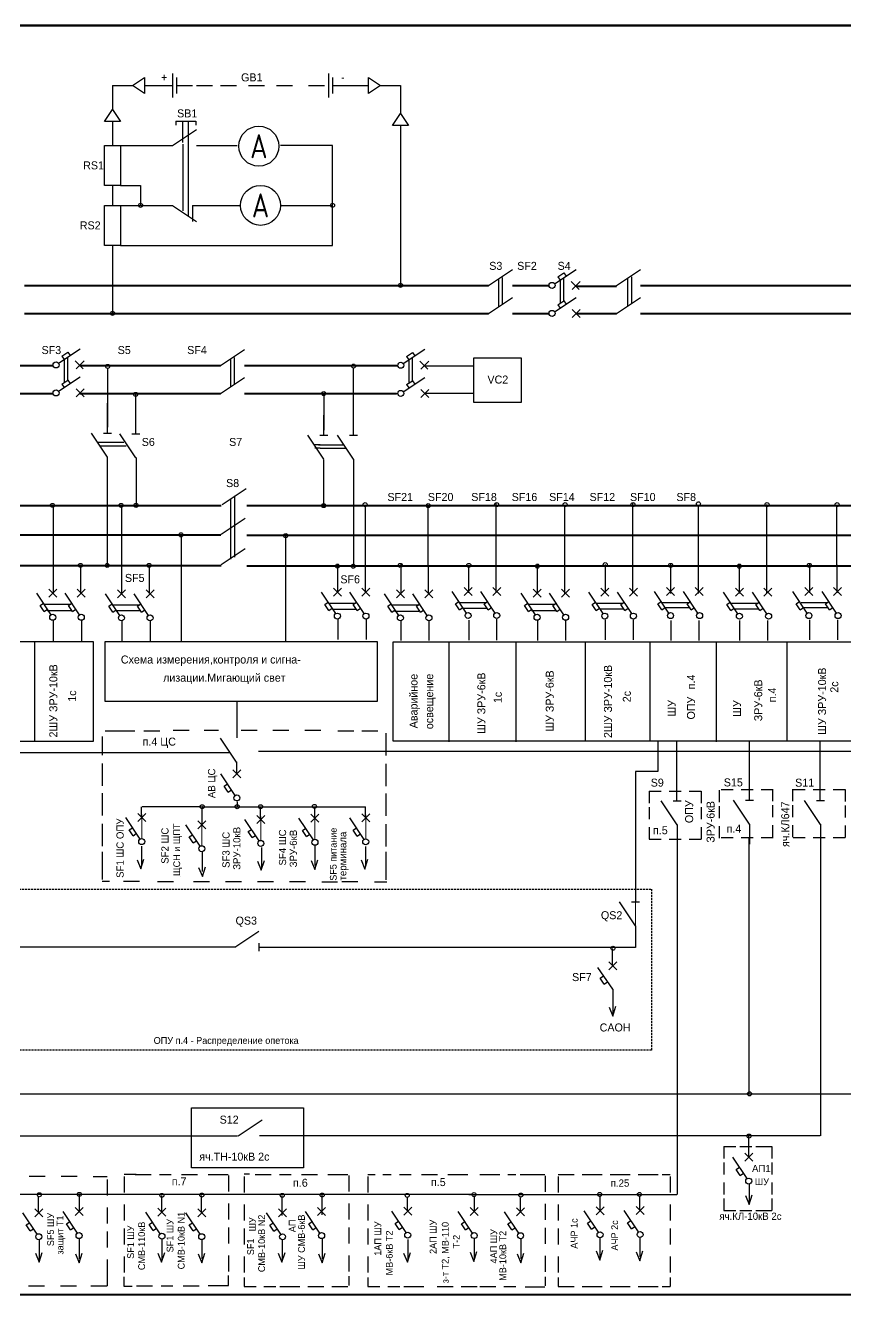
# Model space of a CAD drawing. Header units: millimetres. Extents: x 5 to 519, y 4 to 322.
# Drawn here: x 137.3 to 342.4, y 4.3 to 321.6 of the extents above; entities that cross this region are included whole.
import ezdxf
from ezdxf.enums import TextEntityAlignment as Align

# ---------------------------------------------------------------- set-up
doc = ezdxf.new("R2010")
doc.units = ezdxf.units.MM
doc.linetypes.add('DASHED', pattern=[0.75, 0.5, -0.25])
doc.layers.add('1', color=7, linetype='Continuous')
doc.layers.add('Разрывы', color=12, linetype='Continuous', lineweight=13)
doc.styles.add('НАДПИСИ', font='gostw.shx')

msp = doc.modelspace()

# ---------------------------------------------------------------- linework, layer by layer
at = {"lineweight": 50}
for p, q in [((9.95, 321.56), (399, 321.56)), ((518.3, 321.56), (271, 321.56))]:
    msp.add_line(p, q, dxfattribs=at)
at = {"lineweight": 30}
for p, q in [((174.13, 309.56), (174.13, 303.56)), ((175.13, 308.56), (175.13, 304.56)), ((213.13, 309.56), (213.13, 303.56)), ((214.13, 308.56), (214.13, 304.56)), ((159.13, 306.56), (164.13, 306.56)), ((159.13, 306.56), (159.13, 300.56)), ((167.13, 306.56), (174.13, 306.56)), ((175.13, 306.56), (179.13, 306.56)), ((180.13, 306.56), (184.13, 306.56)), ((186.13, 306.56), (190.13, 306.56)), ((193.13, 306.56), (197.13, 306.56)), ((200.13, 306.56), (204.13, 306.56)), ((208.13, 306.56), (212.13, 306.56)), ((214.13, 306.56), (222.13, 306.56)), ((222.13, 306.56), (223.13, 306.56)), ((226.13, 306.56), (231.13, 306.56)), ((231.13, 306.56), (231.13, 299.56)), ((159.13, 297.56), (159.13, 291.56)), ((174.13, 291.56), (180.13, 295.56)), ((174.95, 297.57), (179.95, 297.57)), ((174.95, 297.57), (174.95, 296.61)), ((176.7, 292.24), (176.7, 297.57)), ((178.05, 297.43), (178.05, 273.82)), ((179.95, 297.57), (179.95, 296.61)), ((231.13, 296.56), (231.13, 256.56)), ((157.13, 281.56), (157.13, 291.56)), ((157.13, 291.56), (161.13, 291.56)), ((161.13, 291.56), (161.13, 281.56)), ((161.13, 291.56), (174.13, 291.56)), ((176.69, 291.82), (176.69, 275.18)), ((180.13, 291.56), (190.27, 291.56)), ((214.13, 291.56), (201.13, 291.56)), ((214.13, 277.56), (214.13, 291.56)), ((214.13, 291.56), (214.13, 291.56)), ((161.13, 281.56), (157.13, 281.56)), ((159.13, 281.56), (159.13, 276.56)), ((161.13, 281.56), (166.13, 281.56)), ((166.13, 281.56), (166.13, 281.56)), ((166.13, 281.56), (166.13, 276.56)), ((157.13, 266.56), (157.13, 276.56)), ((157.13, 276.56), (161.13, 276.56)), ((161.13, 276.56), (161.13, 266.56)), ((161.13, 276.56), (174.13, 276.56)), ((174.13, 276.56), (180.13, 272.56)), ((179.13, 276.56), (179.13, 272.56)), ((179.13, 276.56), (185.13, 276.56)), ((185.13, 276.56), (191.13, 276.56)), ((201.13, 276.56), (214.13, 276.56)), ((214.13, 276.56), (214.13, 277.56)), ((214.13, 266.56), (214.13, 276.56)), ((161.13, 266.56), (157.13, 266.56)), ((159.13, 266.56), (159.13, 256.56)), ((161.13, 266.56), (214.13, 266.56)), ((214.13, 266.56), (214.13, 266.56)), ((253.13, 256.56), (259.13, 260.56)), ((285.13, 256.56), (291.13, 260.56)), ((255.59, 258.12), (255.59, 251.16)), ((256.56, 258.51), (256.56, 251.93)), ((271.02, 257.74), (271.02, 252.19)), ((271.9, 258.32), (271.9, 252.63)), ((287.91, 258.32), (287.91, 251.35)), ((288.88, 258.7), (288.88, 252.13)), ((159.13, 256.56), (159.13, 249.56)), ((264.13, 256.56), (268.13, 256.56)), ((253.13, 249.56), (259.13, 253.56)), ((285.13, 249.56), (291.13, 253.56)), ((264.13, 249.56), (268.13, 249.56)), ((147.89, 238.45), (147.89, 232.76)), ((186.13, 236.56), (192.13, 240.56)), ((188.59, 238.12), (188.59, 231.16)), ((189.56, 238.51), (189.56, 231.93)), ((234.08, 238.35), (234.08, 232.66)), ((147.01, 237.86), (147.01, 232.32)), ((157.89, 235.97), (157.89, 221.15)), ((176.13, 236.56), (186.13, 236.56)), ((219.37, 219.08), (219.37, 235.83)), ((233.2, 237.77), (233.2, 232.22)), ((237.08, 236.47), (249.41, 236.47)), ((186.13, 229.56), (192.13, 233.56)), ((164.99, 220.32), (164.99, 229.32)), ((176.13, 229.56), (186.13, 229.56)), ((211.94, 229.09), (211.94, 220.4)), ((237.16, 229.6), (249.41, 229.6)), ((157.89, 219.64), (157.89, 224.64)), ((164.99, 219.41), (164.99, 224.41)), ((211.94, 219.08), (211.94, 224.08)), ((155.57, 217.34), (161.94, 217.34)), ((155.99, 216.49), (162.58, 216.49)), ((211.02, 216.7), (209.75, 216.7)), ((211.02, 215.85), (209.75, 215.85)), ((210.6, 216.7), (216.97, 216.7)), ((211.02, 215.85), (217.61, 215.85)), ((157.79, 213.71), (157.79, 186.32)), ((165, 213.56), (165, 201.56)), ((211.88, 213.03), (211.88, 201.77)), ((219.37, 213.08), (219.37, 186.8)), ((186.51, 201.78), (192.51, 205.78)), ((188.66, 203.21), (188.66, 188.15)), ((189.62, 203.93), (189.62, 188.63)), ((144.26, 201.56), (144.26, 179.56)), ((161.41, 201.56), (161.41, 179.56)), ((222.36, 179.9), (222.36, 201.56)), ((238.06, 186.7), (238.06, 201.51)), ((255.05, 179.72), (255.05, 202.14)), ((272.24, 179.53), (272.24, 201.57)), ((289.21, 179.72), (289.21, 202.15)), ((305.59, 179.53), (305.59, 201.57)), ((322.75, 179.53), (322.75, 201.76)), ((340.23, 186.57), (340.23, 201.53)), ((186.27, 194.37), (192.27, 198.37)), ((176.27, 193.56), (176.27, 167.56)), ((202.38, 194.03), (202.38, 167.56)), ((186.27, 186.75), (192.27, 190.75)), ((151.21, 179.56), (151.21, 186.56)), ((168.36, 179.56), (168.36, 186.56)), ((215.41, 186.56), (215.41, 179.9)), ((231.18, 186.75), (231.18, 179.53)), ((238.13, 179.53), (238.13, 186.53)), ((248.1, 186.55), (248.1, 179.72)), ((265.3, 186.75), (265.3, 179.53)), ((282.26, 186.75), (282.26, 179.72)), ((298.65, 186.75), (298.65, 179.53)), ((315.8, 186.75), (315.8, 179.53)), ((333.38, 186.94), (333.38, 179.72)), ((340.33, 179.72), (340.33, 186.72)), ((142.21, 176.85), (148.67, 176.85)), ((142.78, 175.29), (148.77, 175.29)), ((159.4, 176.69), (165.85, 176.69)), ((160.01, 175.29), (165.99, 175.29)), ((213.37, 177.13), (219.83, 177.13)), ((214.13, 175.59), (220.12, 175.59)), ((229.14, 176.69), (235.6, 176.69)), ((229.75, 175.15), (235.74, 175.15)), ((246.07, 177.27), (252.53, 177.27)), ((246.68, 175.88), (252.81, 175.88)), ((263.3, 176.84), (269.76, 176.84)), ((263.91, 175.29), (269.89, 175.29)), ((280.23, 177.13), (286.69, 177.13)), ((281.03, 175.73), (286.73, 175.73)), ((296.66, 177.26), (303.12, 177.26)), ((297.38, 176.02), (303.51, 176.02)), ((313.89, 177.11), (320.35, 177.11)), ((314.61, 175.73), (320.74, 175.73)), ((331.26, 177.26), (337.72, 177.26)), ((331.85, 176.03), (337.84, 176.03)), ((144.28, 172.71), (144.28, 167.71)), ((151.37, 172.71), (151.37, 167.71)), ((161.43, 172.71), (161.43, 167.71)), ((168.52, 172.71), (168.52, 167.71)), ((215.43, 173.06), (215.43, 168.06)), ((222.52, 173.06), (222.52, 168.06)), ((231.22, 172.75), (231.22, 167.75)), ((238.22, 172.75), (238.22, 167.75)), ((248.2, 172.87), (248.2, 167.87)), ((255.15, 173.08), (255.15, 167.88)), ((265.34, 172.75), (265.34, 167.75)), ((272.34, 172.75), (272.34, 167.75)), ((282.3, 172.94), (282.3, 167.94)), ((289.3, 172.94), (289.3, 167.94)), ((298.69, 172.75), (298.69, 167.75)), ((305.69, 172.75), (305.69, 167.75)), ((315.84, 172.75), (315.84, 167.75)), ((322.84, 172.75), (322.84, 167.75)), ((333.42, 172.94), (333.42, 167.94)), ((340.42, 172.94), (340.42, 167.94)), ((139.62, 167.48), (139.62, 142.64)), ((151.37, 167.71), (151.37, 167.56)), ((168.52, 167.71), (168.52, 167.56)), ((222.52, 168.06), (222.52, 168.06)), ((243.17, 167.45), (243.17, 142.42)), ((259.93, 167.26), (259.93, 142.42)), ((277.26, 167.45), (277.26, 142.61)), ((293.44, 167.45), (293.44, 142.61)), ((310.01, 167.26), (310.01, 142.42)), ((327.73, 167.45), (327.73, 142.61)), ((190.24, 152.37), (190.24, 143.42)), ((156.53, 143.77), (156.53, 139.09)), ((157.27, 145.21), (164.71, 145.21)), ((166.97, 145.21), (170.97, 145.21)), ((174.25, 145.38), (178.25, 145.38)), ((191.25, 145.38), (195.25, 145.38)), ((199.25, 145.38), (203.25, 145.38)), ((207.25, 145.38), (211.25, 145.38)), ((215.43, 145.21), (219.43, 145.21)), ((221.5, 145.22), (225.5, 145.22)), ((227.45, 144.6), (227.45, 139.03)), ((195.63, 140.16), (358.4, 140.16)), ((295.46, 142.59), (295.46, 135.02)), ((300.25, 127.6), (300.25, 142.58)), ((318.34, 127.9), (318.34, 142.56)), ((336.06, 127.79), (336.06, 142.57)), ((156.53, 137), (156.53, 131.44)), ((190.15, 137.47), (190.15, 134.55)), ((227.45, 136.95), (227.45, 131.39)), ((295.46, 135.02), (289.85, 135.02)), ((289.85, 135.02), (289.85, 102.42)), ((293.26, 130.11), (293.26, 127.11)), ((293.26, 130.11), (296.26, 130.11)), ((298.26, 130.11), (301.26, 130.11)), ((303.26, 130.11), (306.26, 130.11)), ((306.26, 130.11), (306.26, 127.11)), ((310.82, 130.41), (310.82, 127.41)), ((311.27, 130.56), (314.27, 130.56)), ((316.27, 130.56), (319.27, 130.56)), ((321.27, 130.56), (324.27, 130.56)), ((324.1, 130.65), (324.1, 127.65)), ((329.17, 130.65), (329.17, 127.65)), ((329.27, 130.56), (332.27, 130.56)), ((334.27, 130.56), (337.27, 130.56)), ((339.27, 130.56), (342.27, 130.56)), ((342.27, 130.56), (342.27, 127.56)), ((156.53, 129.58), (156.53, 124.02)), ((190.29, 127.54), (190.29, 126.23)), ((227.45, 129.53), (227.45, 123.97)), ((166.36, 123.75), (166.36, 126.23)), ((181.17, 126.17), (166.5, 126.17)), ((181.38, 126.22), (222.38, 126.22)), ((181.54, 122), (181.54, 126.38)), ((196.14, 123.46), (196.14, 126.23)), ((209.7, 123.31), (209.7, 126.23)), ((222.37, 123.71), (222.37, 126.19)), ((293.26, 126.11), (293.26, 123.11)), ((306.26, 126.11), (306.26, 123.11)), ((310.82, 126.41), (310.82, 123.41)), ((324.1, 126.65), (324.1, 123.65)), ((329.17, 126.65), (329.17, 123.65)), ((342.27, 126.56), (342.27, 123.56)), ((156.53, 121.94), (156.53, 116.37)), ((227.45, 121.88), (227.45, 116.32)), ((293.26, 121.11), (293.26, 118.11)), ((300.27, 121.75), (300.27, 58.78)), ((306.26, 121.11), (306.26, 118.11)), ((310.82, 121.41), (310.82, 118.41)), ((324.1, 121.65), (324.1, 118.65)), ((329.17, 121.65), (329.17, 118.65)), ((336.13, 121.85), (336.13, 118.15)), ((342.27, 121.56), (342.27, 118.56)), ((293.26, 118.11), (296.26, 118.11)), ((298.26, 118.11), (301.26, 118.11)), ((303.26, 118.11), (306.26, 118.11)), ((311.27, 118.56), (314.27, 118.56)), ((316.27, 118.56), (319.27, 118.56)), ((318.29, 58.78), (318.29, 118.56)), ((321.27, 118.56), (324.27, 118.56)), ((329.27, 118.56), (332.27, 118.56)), ((334.27, 118.56), (337.27, 118.56)), ((336.13, 118.56), (336.13, 58.78)), ((339.27, 118.56), (342.27, 118.56)), ((156.53, 114.98), (156.53, 108.03)), ((166.36, 116.37), (166.36, 111.37)), ((181.51, 115.07), (181.51, 110.07)), ((196.37, 116.04), (196.37, 111.04)), ((209.74, 116.5), (209.74, 111.5)), ((222.37, 116.33), (222.37, 111.33)), ((227.45, 114.93), (227.45, 107.98)), ((165.29, 112.96), (166.24, 110.69)), ((166.24, 110.69), (166.99, 113.15)), ((181.61, 108.78), (182.36, 111.24)), ((195.38, 112.64), (196.33, 110.36)), ((196.33, 110.36), (197.09, 112.83)), ((208.79, 112.77), (209.74, 110.5)), ((209.74, 110.5), (210.5, 112.96)), ((221.3, 112.92), (222.25, 110.65)), ((222.25, 110.65), (223, 113.11)), ((166.24, 110.69), (166.24, 110.69)), ((176.15, 108.78), (176.15, 108.78)), ((180.66, 111.05), (181.61, 108.78)), ((196.33, 110.36), (196.33, 110.36)), ((209.74, 110.5), (209.74, 110.5)), ((222.25, 110.65), (222.25, 110.65)), ((158.41, 107.53), (156.53, 107.53)), ((161.91, 107.59), (165.91, 107.59)), ((170.34, 107.53), (174.34, 107.53)), ((179.34, 107.53), (183.34, 107.53)), ((187.34, 107.53), (191.34, 107.53)), ((195.34, 107.53), (199.34, 107.53)), ((203.34, 107.53), (207.34, 107.53)), ((211.44, 107.45), (215.38, 107.45)), ((216.5, 107.51), (220.5, 107.51)), ((224.6, 107.44), (227.67, 107.44)), ((289.89, 96.42), (289.89, 92.78)), ((289.89, 91.08), (195.74, 91.08)), ((284.15, 86.54), (284.15, 90.77)), ((284.25, 80.61), (284.25, 73.88)), ((283.3, 76.15), (284.25, 73.88)), ((284.25, 73.88), (285, 76.34)), ((284.25, 73.88), (284.25, 73.88)), ((300.27, 65.76), (300.27, 29.26)), ((318.29, 54.46), (318.29, 65.76)), ((336.13, 65.76), (336.13, 43.92)), ((40, 54.48), (349, 54.48)), ((190.58, 43.97), (196.58, 47.97)), ((63.42, 43.92), (179.08, 43.92)), ((178.8, 43.92), (190.37, 43.92)), ((336.07, 43.95), (195.85, 43.95)), ((312, 41.27), (315, 41.27)), ((312, 41.27), (312, 38.27)), ((316, 41.27), (319, 41.27)), ((318.21, 38.76), (318.21, 43.76)), ((320, 41.27), (324, 41.27)), ((324, 41.27), (324, 38.27)), ((312, 37.27), (312, 34.27)), ((324, 37.27), (324, 34.27)), ((138.32, 33.9), (142.32, 33.9)), ((146.32, 33.9), (150.32, 33.9)), ((154.3, 33.83), (157.78, 33.83)), ((157.82, 33.05), (157.82, 29.05)), ((165, 34.27), (162, 34.27)), ((162, 33.76), (162, 29.76)), ((164.76, 34.27), (168.76, 34.27)), ((170.89, 34.27), (173.81, 34.27)), ((176.39, 34.27), (180.39, 34.27)), ((183, 34.27), (188, 34.27)), ((188.09, 34.08), (188.09, 30.08)), ((192, 33.76), (192, 29.76)), ((193.34, 34.37), (192.04, 34.37)), ((194.76, 34.32), (198.76, 34.32)), ((200.89, 34.32), (203.81, 34.32)), ((206.39, 34.32), (210.39, 34.32)), ((213, 34.32), (218, 34.32)), ((218.17, 34.08), (218.17, 30.08)), ((224.78, 34.24), (222.96, 34.24)), ((223, 33.76), (223, 29.76)), ((228.8, 34.24), (226.72, 34.24)), ((230.89, 34.32), (233.81, 34.32)), ((236.39, 34.32), (240.39, 34.32)), ((243, 34.32), (248, 34.32)), ((251, 34.27), (256, 34.27)), ((258, 34.27), (260, 34.27)), ((261.02, 34.29), (267.18, 34.29)), ((267.27, 33.96), (267.27, 29.96)), ((270.52, 34.27), (274.52, 34.27)), ((270.52, 33.76), (270.52, 29.76)), ((276.52, 34.27), (281.52, 34.27)), ((283.52, 34.27), (288.52, 34.27)), ((290.52, 34.27), (295.52, 34.27)), ((296.52, 34.27), (298.52, 34.27)), ((298.52, 33.76), (298.52, 29.76)), ((312, 32.27), (312, 29.27)), ((318.28, 31.76), (318.28, 26.76)), ((324, 32.27), (324, 29.27)), ((248.79, 29.33), (120.83, 29.33)), ((140.63, 24.84), (140.63, 28.78)), ((150.85, 24.98), (150.85, 29.21)), ((171.43, 24.98), (171.43, 29.07)), ((181.36, 24.84), (181.36, 29.07)), ((201.54, 24.05), (201.54, 29.05)), ((211.54, 24.18), (211.54, 29.18)), ((232.89, 25.25), (232.89, 28.57)), ((248.22, 29.33), (300.22, 29.33)), ((249.59, 25.15), (249.59, 28.7)), ((261.16, 24.94), (261.16, 28.57)), ((281.04, 25.34), (281.04, 28.81)), ((290.99, 25.41), (290.99, 28.97)), ((317.36, 29.06), (318.31, 26.79)), ((318.31, 26.79), (319.07, 29.25)), ((157.82, 26.05), (157.82, 22.05)), ((162, 26.76), (162, 22.76)), ((188.09, 27.08), (188.09, 23.08)), ((192, 26.76), (192, 22.76)), ((218.17, 27.08), (218.17, 23.08)), ((223, 26.76), (223, 22.76)), ((267.27, 26.96), (267.27, 22.96)), ((270.52, 26.76), (270.52, 22.76)), ((298.52, 26.76), (298.52, 22.76)), ((312, 28.27), (312, 25.27)), ((318.31, 26.79), (318.31, 26.79)), ((324, 28.27), (324, 25.27)), ((312, 25.27), (312, 25.27)), ((312, 25.27), (315, 25.27)), ((316, 25.27), (319, 25.27)), ((320, 25.27), (324, 25.27)), ((324, 25.27), (324, 25.27)), ((157.82, 20.05), (157.82, 16.05)), ((162, 20.76), (162, 16.76)), ((188.09, 21.08), (188.09, 17.08)), ((192, 20.76), (192, 16.76)), ((218.17, 21.08), (218.17, 17.08)), ((223, 20.76), (223, 16.76)), ((267.27, 20.96), (267.27, 16.96)), ((270.52, 20.76), (270.52, 16.76)), ((298.52, 20.76), (298.52, 16.76)), ((140.82, 18.05), (140.82, 13.05)), ((150.82, 18.18), (150.82, 13.18)), ((171.45, 18.05), (171.45, 13.05)), ((181.45, 18.18), (181.45, 13.18)), ((201.54, 18.05), (201.54, 13.05)), ((211.54, 18.18), (211.54, 13.18)), ((232.92, 18.05), (232.92, 13.05)), ((249.51, 18.26), (249.51, 13.26)), ((261.21, 18.18), (261.21, 13.18)), ((281, 18.59), (281, 13.59)), ((291, 18.73), (291, 13.73)), ((139.84, 14.64), (140.78, 12.37)), ((140.78, 12.37), (141.54, 14.83)), ((149.88, 14.45), (150.82, 12.18)), ((150.82, 12.18), (151.58, 14.64)), ((157.82, 13.05), (157.82, 9.05)), ((162, 13.76), (162, 9.76)), ((170.46, 14.64), (171.41, 12.37)), ((171.41, 12.37), (172.17, 14.83)), ((180.51, 14.45), (181.45, 12.18)), ((181.45, 12.18), (182.21, 14.64)), ((188.09, 14.08), (188.09, 10.08)), ((192, 13.76), (192, 9.76)), ((200.55, 14.64), (201.5, 12.37)), ((201.5, 12.37), (202.26, 14.83)), ((210.59, 14.45), (211.54, 12.18)), ((211.54, 12.18), (212.3, 14.64)), ((218.17, 14.08), (218.17, 10.08)), ((223, 13.76), (223, 9.76)), ((231.89, 14.64), (232.84, 12.37)), ((232.84, 12.37), (233.59, 14.83)), ((248.52, 14.85), (249.47, 12.58)), ((249.47, 12.58), (250.22, 15.04)), ((260.26, 14.45), (261.21, 12.18)), ((261.21, 12.18), (261.97, 14.64)), ((267.27, 13.96), (267.27, 9.96)), ((270.52, 13.76), (270.52, 9.76)), ((280.01, 15.18), (280.95, 12.91)), ((280.95, 12.91), (281.71, 15.37)), ((280.95, 12.91), (280.95, 12.91)), ((290.05, 14.99), (291, 12.72)), ((291, 12.72), (291.75, 15.18)), ((291, 12.72), (291, 12.72)), ((298.52, 13.76), (298.52, 9.76)), ((140.78, 12.37), (140.78, 12.37)), ((150.82, 12.18), (150.82, 12.18)), ((171.41, 12.37), (171.41, 12.37)), ((181.45, 12.18), (181.45, 12.18)), ((201.5, 12.37), (201.5, 12.37)), ((211.54, 12.18), (211.54, 12.18)), ((232.84, 12.37), (232.84, 12.37)), ((249.47, 12.58), (249.47, 12.58)), ((261.21, 12.18), (261.21, 12.18)), ((138.13, 6.47), (142.13, 6.47)), ((146.13, 6.47), (150.13, 6.47)), ((153.74, 6.45), (157.79, 6.45)), ((157.79, 9.01), (157.79, 6.45)), ((162, 6.27), (162, 8.71)), ((165.13, 6.47), (169.13, 6.47)), ((171.27, 6.47), (174.19, 6.47)), ((176.76, 6.47), (180.76, 6.47)), ((183.01, 6.58), (188.09, 6.58)), ((188.09, 6.58), (188.09, 9.03)), ((192, 8.54), (192, 6.27)), ((218.17, 8.86), (218.17, 6.58)), ((223, 8.54), (223, 6.27)), ((267.27, 8.74), (267.27, 6.46)), ((270.52, 8.54), (270.52, 6.27)), ((298.52, 8.54), (298.52, 6.27)), ((164, 6.27), (162, 6.27)), ((192, 6.27), (195, 6.27)), ((197, 6.27), (200, 6.27)), ((201, 6.27), (206, 6.27)), ((208, 6.27), (212, 6.27)), ((214, 6.27), (218, 6.27)), ((223, 6.27), (226, 6.27)), ((228, 6.27), (231, 6.27)), ((232, 6.27), (237, 6.27)), ((240.27, 6.27), (244.27, 6.27)), ((246.27, 6.27), (250.27, 6.27)), ((251, 6.27), (255, 6.27)), ((257, 6.27), (260, 6.27)), ((262.3, 6.25), (267.18, 6.25)), ((270.52, 6.27), (274.52, 6.27)), ((276.52, 6.27), (281.52, 6.27)), ((283.52, 6.27), (288.52, 6.27)), ((290.52, 6.27), (295.52, 6.27)), ((296.52, 6.27), (298.52, 6.27))]:
    msp.add_line(p, q, dxfattribs=at)
at = {"lineweight": 30, "ltscale": 5}
for p, q in [((169.13, 291.56), (174.13, 291.56)), ((169.13, 276.56), (174.13, 276.56)), ((269.64, 256.97), (275.02, 260.55)), ((270.46, 258.71), (271.96, 259.71)), ((270.46, 258.71), (271.02, 257.88)), ((271.96, 259.71), (272.51, 258.88)), ((273.8, 257.55), (275.8, 255.55)), ((276.02, 257.55), (274.02, 255.55)), ((269.64, 249.96), (275.02, 253.55)), ((270.46, 251.71), (271.96, 252.71)), ((270.46, 251.71), (271.02, 250.88)), ((271.96, 252.71), (272.51, 251.88)), ((276.02, 250.55), (274.02, 248.55)), ((274.02, 250.55), (276.02, 248.55)), ((145.63, 237.09), (151, 240.67)), ((146.45, 238.84), (147.94, 239.84)), ((146.45, 238.84), (147, 238.01)), ((147.94, 239.84), (148.5, 239.01)), ((231.82, 236.99), (237.2, 240.58)), ((232.64, 238.74), (234.14, 239.74)), ((232.64, 238.74), (233.2, 237.91)), ((234.14, 239.74), (234.69, 238.91)), ((149.78, 237.67), (151.78, 235.67)), ((152, 237.67), (150, 235.67)), ((235.98, 237.58), (237.98, 235.58)), ((238.2, 237.58), (236.2, 235.58)), ((145.63, 230.09), (151, 233.67)), ((146.45, 231.83), (147.94, 232.83)), ((146.45, 231.83), (147, 231)), ((147.94, 232.83), (148.5, 232)), ((231.82, 229.99), (237.2, 233.57)), ((232.64, 231.74), (234.14, 232.73)), ((232.64, 231.74), (233.2, 230.91)), ((234.14, 232.73), (234.69, 231.9)), ((139.13, 229.56), (144.13, 229.56)), ((152, 230.67), (150, 228.67)), ((150, 230.67), (152, 228.67)), ((225.39, 229.56), (230.39, 229.56)), ((238.2, 230.57), (236.2, 228.57)), ((236.2, 230.57), (238.2, 228.57)), ((157.89, 213.64), (153.89, 219.64)), ((164.99, 213.41), (160.99, 219.41)), ((211.94, 213.08), (207.94, 219.08)), ((219.37, 213.08), (215.37, 219.08)), ((214.34, 180.88), (216.34, 178.88)), ((214.34, 178.88), (216.34, 180.88)), ((221.48, 180.88), (223.48, 178.88)), ((221.48, 178.88), (223.48, 180.88)), ((247.04, 181.03), (249.04, 179.03)), ((247.04, 179.03), (249.04, 181.03)), ((254.18, 181.03), (256.18, 179.03)), ((254.18, 179.03), (256.18, 181.03)), ((281.2, 180.88), (283.2, 178.88)), ((281.2, 178.88), (283.2, 180.88)), ((288.34, 180.88), (290.34, 178.88)), ((288.34, 178.88), (290.34, 180.88)), ((297.63, 181.01), (299.63, 179.01)), ((297.63, 179.01), (299.63, 181.01)), ((304.77, 181.01), (306.77, 179.01)), ((304.77, 179.01), (306.77, 181.01)), ((314.85, 180.86), (316.85, 178.86)), ((314.85, 178.86), (316.85, 180.86)), ((322, 180.86), (324, 178.86)), ((322, 178.86), (324, 180.86)), ((332.23, 181.01), (334.23, 179.01)), ((332.23, 179.01), (334.23, 181.01)), ((339.37, 181.01), (341.37, 179.01)), ((339.37, 179.01), (341.37, 181.01)), ((143.76, 174.23), (140.18, 179.6)), ((143.18, 180.6), (145.18, 178.6)), ((143.18, 178.6), (145.18, 180.6)), ((150.91, 174.23), (147.32, 179.6)), ((150.32, 180.6), (152.32, 178.6)), ((150.32, 178.6), (152.32, 180.6)), ((160.95, 174.07), (157.36, 179.45)), ((160.36, 180.45), (162.36, 178.45)), ((160.36, 178.45), (162.36, 180.45)), ((168.09, 174.07), (164.51, 179.45)), ((167.51, 180.45), (169.51, 178.45)), ((167.51, 178.45), (169.51, 180.45)), ((214.92, 174.51), (211.34, 179.88)), ((222.07, 174.51), (218.48, 179.88)), ((230.69, 174.07), (227.1, 179.45)), ((230.1, 180.45), (232.1, 178.45)), ((230.1, 178.45), (232.1, 180.45)), ((237.83, 174.07), (234.25, 179.45)), ((237.25, 180.45), (239.25, 178.45)), ((237.25, 178.45), (239.25, 180.45)), ((247.62, 174.65), (244.04, 180.03)), ((254.77, 174.65), (251.18, 180.03)), ((264.85, 174.22), (261.26, 179.59)), ((264.26, 180.59), (266.26, 178.59)), ((264.26, 178.59), (266.26, 180.59)), ((271.99, 174.22), (268.41, 179.59)), ((271.41, 180.59), (273.41, 178.59)), ((271.41, 178.59), (273.41, 180.59)), ((281.78, 174.51), (278.2, 179.88)), ((288.93, 174.51), (285.34, 179.88)), ((298.21, 174.63), (294.63, 180.01)), ((305.5, 174.63), (301.92, 180.01)), ((315.44, 174.49), (311.85, 179.86)), ((322.73, 174.49), (319.15, 179.86)), ((332.81, 174.63), (329.23, 180.01)), ((340.1, 174.63), (336.52, 180.01)), ((141.02, 176.54), (141.85, 177.1)), ((142.02, 175.04), (141.02, 176.54)), ((142.02, 175.04), (142.85, 175.6)), ((148.16, 176.54), (148.99, 177.1)), ((149.16, 175.04), (148.16, 176.54)), ((149.16, 175.04), (149.99, 175.6)), ((158.2, 176.38), (159.03, 176.94)), ((159.2, 174.89), (158.2, 176.38)), ((159.2, 174.89), (160.03, 175.45)), ((165.35, 176.38), (166.18, 176.94)), ((166.35, 174.89), (165.35, 176.38)), ((166.35, 174.89), (167.17, 175.45)), ((212.18, 176.82), (213.01, 177.38)), ((213.18, 175.32), (212.18, 176.82)), ((213.18, 175.32), (214.01, 175.88)), ((219.32, 176.82), (220.15, 177.38)), ((220.32, 175.32), (219.32, 176.82)), ((220.32, 175.32), (221.15, 175.88)), ((227.94, 176.38), (228.77, 176.94)), ((228.94, 174.89), (227.94, 176.38)), ((228.94, 174.89), (229.77, 175.45)), ((235.09, 176.38), (235.92, 176.94)), ((236.09, 174.89), (235.09, 176.38)), ((236.09, 174.89), (236.92, 175.45)), ((244.88, 176.97), (245.71, 177.53)), ((245.87, 175.47), (244.88, 176.97)), ((245.87, 175.47), (246.7, 176.03)), ((252.02, 176.97), (252.85, 177.53)), ((253.02, 175.47), (252.02, 176.97)), ((253.02, 175.47), (253.85, 176.03)), ((262.1, 176.53), (262.93, 177.09)), ((263.1, 175.03), (262.1, 176.53)), ((263.1, 175.03), (263.93, 175.59)), ((269.25, 176.53), (270.08, 177.09)), ((270.25, 175.03), (269.25, 176.53)), ((270.25, 175.03), (271.08, 175.59)), ((279.03, 176.82), (279.86, 177.38)), ((280.03, 175.32), (279.03, 176.82)), ((280.03, 175.32), (280.86, 175.88)), ((286.18, 176.82), (287.01, 177.38)), ((287.18, 175.32), (286.18, 176.82)), ((287.18, 175.32), (288.01, 175.88)), ((295.47, 176.95), (296.3, 177.51)), ((296.47, 175.45), (295.47, 176.95)), ((296.47, 175.45), (297.3, 176.01)), ((302.76, 176.95), (303.59, 177.51)), ((303.76, 175.45), (302.76, 176.95)), ((303.76, 175.45), (304.59, 176.01)), ((312.69, 176.8), (313.52, 177.36)), ((313.69, 175.31), (312.69, 176.8)), ((313.69, 175.31), (314.52, 175.86)), ((319.98, 176.8), (320.81, 177.36)), ((320.98, 175.31), (319.98, 176.8)), ((320.98, 175.31), (321.81, 175.86)), ((330.06, 176.95), (330.89, 177.51)), ((331.06, 175.45), (330.06, 176.95)), ((331.06, 175.45), (331.89, 176.01)), ((337.36, 176.95), (338.19, 177.51)), ((338.35, 175.45), (337.36, 176.95)), ((338.35, 175.45), (339.18, 176.01)), ((190.09, 137.41), (186.09, 143.41)), ((44.17, 139.76), (188.46, 139.76)), ((189.79, 129.06), (186.21, 134.44)), ((189.21, 135.44), (191.21, 133.44)), ((189.21, 133.44), (191.21, 135.44)), ((187.05, 131.38), (187.87, 131.94)), ((188.04, 129.88), (187.05, 131.38)), ((188.04, 129.88), (188.87, 130.44)), ((300.33, 121.67), (296.33, 127.67)), ((318.34, 121.9), (314.34, 127.9)), ((336.13, 121.79), (332.13, 127.79)), ((165.42, 124.5), (167.42, 122.5)), ((165.42, 122.5), (167.42, 124.5)), ((195.2, 124.06), (197.2, 122.06)), ((195.2, 122.06), (197.2, 124.06)), ((208.75, 124.35), (210.75, 122.35)), ((208.75, 122.35), (210.75, 124.35)), ((221.43, 124.46), (223.43, 122.46)), ((221.43, 122.46), (223.43, 124.46)), ((166, 118.12), (162.42, 123.5)), ((163.26, 120.43), (164.09, 120.99)), ((181.04, 116.37), (177.45, 121.74)), ((180.45, 122.74), (182.45, 120.74)), ((180.45, 120.74), (182.45, 122.74)), ((195.78, 117.68), (192.2, 123.06)), ((209.34, 117.97), (205.75, 123.35)), ((206.59, 120.29), (207.42, 120.85)), ((222.01, 118.08), (218.43, 123.46)), ((219.27, 120.39), (220.1, 120.95)), ((164.25, 118.94), (163.26, 120.43)), ((164.25, 118.94), (165.08, 119.5)), ((178.29, 118.68), (179.12, 119.24)), ((179.29, 117.19), (178.29, 118.68)), ((179.29, 117.19), (180.12, 117.74)), ((193.04, 120), (193.86, 120.56)), ((194.03, 118.5), (193.04, 120)), ((194.03, 118.5), (194.86, 119.06)), ((207.59, 118.79), (206.59, 120.29)), ((207.59, 118.79), (208.42, 119.35)), ((220.26, 118.9), (219.27, 120.39)), ((220.26, 118.9), (221.09, 119.46)), ((289.89, 96.42), (285.89, 102.42)), ((189.74, 91.12), (195.74, 95.12)), ((284.25, 80.61), (280.5, 86.01)), ((283.21, 87.43), (285.21, 85.43)), ((283.21, 85.43), (285.21, 87.43)), ((281.05, 83.37), (281.88, 83.93)), ((282.05, 81.87), (281.05, 83.37)), ((282.05, 81.87), (282.88, 82.43)), ((317.76, 33.26), (314.18, 38.64)), ((317.18, 39.64), (319.18, 37.64)), ((317.18, 37.64), (319.18, 39.64)), ((315.02, 35.58), (315.85, 36.14)), ((316.02, 34.08), (315.02, 35.58)), ((316.02, 34.08), (316.85, 34.64)), ((139.69, 25.73), (141.69, 23.73)), ((139.69, 23.73), (141.69, 25.73)), ((149.76, 26.02), (151.76, 24.02)), ((149.76, 24.02), (151.76, 26.02)), ((170.49, 25.87), (172.49, 23.87)), ((170.49, 23.87), (172.49, 25.87)), ((180.42, 25.73), (182.42, 23.73)), ((180.42, 23.73), (182.42, 25.73)), ((200.63, 25.72), (202.63, 23.72)), ((200.63, 23.72), (202.63, 25.72)), ((210.41, 26.01), (212.41, 24.01)), ((210.41, 24.01), (212.41, 26.01)), ((231.94, 26.13), (233.94, 24.13)), ((231.94, 24.13), (233.94, 26.13)), ((248.56, 26.03), (250.56, 24.03)), ((248.56, 24.03), (250.56, 26.03)), ((260.13, 25.98), (262.13, 23.98)), ((260.13, 23.98), (262.13, 25.98)), ((280.01, 26.22), (282.01, 24.22)), ((280.01, 24.22), (282.01, 26.22)), ((290.04, 26.29), (292.04, 24.29)), ((290.04, 24.29), (292.04, 26.29)), ((140.28, 19.35), (136.69, 24.73)), ((137.53, 21.67), (138.36, 22.22)), ((150.35, 19.64), (146.76, 25.02)), ((147.6, 21.96), (148.43, 22.52)), ((171.08, 19.5), (167.49, 24.87)), ((168.33, 21.81), (169.16, 22.37)), ((181, 19.35), (177.42, 24.73)), ((178.26, 21.67), (179.09, 22.22)), ((201.21, 19.34), (197.63, 24.72)), ((198.47, 21.66), (199.3, 22.22)), ((210.99, 19.64), (207.41, 25.01)), ((208.25, 21.95), (209.08, 22.51)), ((232.52, 19.76), (228.94, 25.13)), ((229.78, 22.07), (230.61, 22.63)), ((249.14, 19.66), (245.56, 25.03)), ((246.4, 21.97), (247.23, 22.53)), ((260.72, 19.6), (257.13, 24.98)), ((257.97, 21.92), (258.8, 22.47)), ((280.59, 19.84), (277.01, 25.22)), ((277.85, 22.16), (278.68, 22.71)), ((290.63, 19.92), (287.04, 25.29)), ((287.88, 22.23), (288.71, 22.79)), ((288.88, 20.74), (287.88, 22.23)), ((138.53, 20.17), (137.53, 21.67)), ((138.53, 20.17), (139.36, 20.73)), ((148.6, 20.46), (147.6, 21.96)), ((148.6, 20.46), (149.43, 21.02)), ((169.33, 20.31), (168.33, 21.81)), ((169.33, 20.31), (170.16, 20.87)), ((179.26, 20.17), (178.26, 21.67)), ((179.26, 20.17), (180.09, 20.73)), ((199.47, 20.16), (198.47, 21.66)), ((199.47, 20.16), (200.3, 20.72)), ((209.25, 20.45), (208.25, 21.95)), ((209.25, 20.45), (210.08, 21.01)), ((230.78, 20.58), (229.78, 22.07)), ((230.78, 20.58), (231.61, 21.13)), ((247.4, 20.47), (246.4, 21.97)), ((247.4, 20.47), (248.23, 21.03)), ((258.97, 20.42), (257.97, 21.92)), ((258.97, 20.42), (259.8, 20.98)), ((278.85, 20.66), (277.85, 22.16)), ((278.85, 20.66), (279.68, 21.22)), ((288.88, 20.74), (289.71, 21.29))]:
    msp.add_line(p, q, dxfattribs=at)
at = {"lineweight": 40}
for p, q in [((137.13, 256.56), (142.13, 256.56)), ((142.13, 256.56), (244.13, 256.56)), ((243.13, 256.56), (253.13, 256.56)), ((259.13, 256.56), (264.13, 256.56)), ((291.13, 256.56), (367.39, 256.56)), ((137.13, 249.56), (142.13, 249.56)), ((142.13, 249.56), (244.13, 249.56)), ((243.13, 249.56), (253.13, 249.56)), ((259.13, 249.56), (264.13, 249.56)), ((291.13, 249.56), (360.02, 249.56)), ((134.13, 236.56), (144.13, 236.56)), ((150.92, 236.56), (184.13, 236.56)), ((192.13, 236.56), (197.13, 236.56)), ((197.13, 236.56), (229.13, 236.56)), ((134.13, 229.56), (144.13, 229.56)), ((150.92, 229.56), (184.13, 229.56)), ((192.13, 229.56), (197.13, 229.56)), ((197.13, 229.56), (230.13, 229.56)), ((21.27, 201.56), (186.27, 201.56)), ((192.73, 201.54), (370.95, 201.54)), ((33.29, 194.16), (186.23, 194.16)), ((192.73, 194.13), (372.83, 194.13)), ((21.27, 186.56), (186.27, 186.56)), ((192.73, 186.48), (371.35, 186.48)), ((9.95, 4.27), (518.72, 4.27))]:
    msp.add_line(p, q, dxfattribs=at)
at = {"lineweight": 40, "ltscale": 5}
for p, q in [((248.13, 256.56), (253.13, 256.56)), ((263.13, 256.56), (268.13, 256.56)), ((275.02, 256.33), (285.13, 256.33)), ((248.13, 249.56), (253.13, 249.56)), ((263.13, 249.56), (268.13, 249.56)), ((275.02, 249.56), (285.13, 249.56)), ((139.13, 236.56), (144.13, 236.56)), ((181.13, 236.56), (186.13, 236.56)), ((225.39, 236.56), (230.39, 236.56)), ((181.13, 229.56), (186.13, 229.56))]:
    msp.add_line(p, q, dxfattribs=at)
for p, q in [((157.89, 222.12), (157.89, 227.12)), ((318.34, 121.9), (318.34, 116.9)), ((336.13, 121.79), (336.13, 116.79)), ((289.89, 96.42), (289.89, 91.08)), ((189.74, 91.12), (107.51, 91.12))]:
    msp.add_line(p, q)
at = {"lineweight": 30, "ltscale": 5}
for points in [[(167.13, 308.56), (167.13, 304.56), (164.13, 306.56), (167.13, 308.56)], [(223.13, 304.56), (223.13, 308.56), (226.13, 306.56), (223.13, 304.56)], [(161.13, 297.56), (157.13, 297.56), (159.13, 300.56), (161.13, 297.56)], [(233.13, 296.56), (229.13, 296.56), (231.13, 299.56), (233.13, 296.56)]]:
    msp.add_lwpolyline(points, dxfattribs=at)
at = {"lineweight": 30}
for points in [[(261.39, 238.4), (249.39, 238.4), (249.39, 227.4), (261.39, 227.4)], [(35.27, 167.56), (154.27, 167.56), (154.27, 142.56), (35.27, 142.56)], [(157.27, 167.56), (225.27, 167.56), (225.27, 152.56), (157.27, 152.56)], [(229.3, 167.45), (367.03, 167.45), (367.03, 142.61), (229.3, 142.61)], [(178.85, 50.95), (206.85, 50.95), (206.85, 35.95), (178.85, 35.95)]]:
    msp.add_lwpolyline(points, close=True, dxfattribs=at)
at = {"linetype": 'DASHED', "lineweight": 30}
msp.add_lwpolyline([(99.74, 105.62), (293.89, 105.62), (293.89, 65.37), (99.74, 65.37)], close=True, dxfattribs=at)
at = {"lineweight": 30}
for centre, radius in [((195.71, 291.36), 5), ((196.13, 276.56), 5), ((166.13, 276.56), 0.5), ((214.13, 276.56), 0.5), ((231.13, 256.56), 0.5), ((269.02, 256.55), 0.75), ((159.13, 249.56), 0.5), ((269.02, 249.55), 0.75), ((145, 236.67), 0.75), ((157.9, 236.32), 0.5), ((219.39, 236.37), 0.5), ((231.2, 236.58), 0.75), ((145, 229.67), 0.75), ((164.9, 229.32), 0.5), ((211.92, 229.52), 0.5), ((231.2, 229.57), 0.75), ((144.12, 201.56), 0.5), ((161.27, 201.56), 0.5), ((164.99, 201.56), 0.5), ((211.92, 201.51), 0.5), ((222.29, 201.78), 0.5), ((238.06, 201.51), 0.5), ((255.15, 201.77), 0.5), ((272.29, 201.77), 0.5), ((289.24, 201.77), 0.5), ((305.61, 201.96), 0.5), ((322.76, 201.77), 0.5), ((340.29, 201.77), 0.5), ((176.25, 194.2), 0.5), ((202.42, 194), 0.5), ((282.31, 186.75), 0.5), ((151.12, 186.56), 0.5), ((157.81, 186.54), 0.5), ((168.27, 186.56), 0.5), ((215.36, 186.38), 0.5), ((219.31, 186.35), 0.5), ((231.07, 186.56), 0.5), ((248.21, 186.56), 0.5), ((265.36, 186.37), 0.5), ((298.68, 186.56), 0.5), ((315.82, 186.37), 0.5), ((333.35, 186.56), 0.5), ((215.34, 173.88), 0.75), ((222.48, 173.88), 0.75), ((248.04, 174.03), 0.75), ((255.18, 174.03), 0.75), ((282.2, 173.88), 0.75), ((289.34, 173.88), 0.75), ((298.63, 174.01), 0.75), ((305.92, 174.01), 0.75), ((315.85, 173.86), 0.75), ((323.15, 173.86), 0.75), ((333.23, 174.01), 0.75), ((340.52, 174.01), 0.75), ((144.18, 173.6), 0.75), ((151.32, 173.6), 0.75), ((161.36, 173.45), 0.75), ((168.51, 173.45), 0.75), ((231.1, 173.45), 0.75), ((238.25, 173.45), 0.75), ((265.26, 173.59), 0.75), ((272.41, 173.59), 0.75), ((190.21, 128.44), 0.75), ((181.54, 126.23), 0.5), ((190.29, 126.23), 0.5), ((196.14, 126.23), 0.5), ((209.62, 126.32), 0.5), ((166.42, 117.5), 0.75), ((196.2, 117.06), 0.75), ((209.75, 117.35), 0.75), ((222.43, 117.46), 0.75), ((181.45, 115.74), 0.75), ((284.25, 90.86), 0.5), ((318.38, 54.46), 0.5), ((318.25, 43.9), 0.5), ((318.18, 32.64), 0.75), ((140.84, 29.25), 0.5), ((150.83, 29.33), 0.5), ((171.47, 29.07), 0.5), ((181.46, 29.16), 0.5), ((201.56, 29.07), 0.5), ((211.54, 29.16), 0.5), ((232.8, 29.07), 0.5), ((249.52, 29.29), 0.5), ((261.21, 29.16), 0.5), ((280.9, 29.31), 0.5), ((290.87, 29.31), 0.5), ((140.69, 18.73), 0.75), ((150.76, 19.02), 0.75), ((171.49, 18.87), 0.75), ((181.42, 18.73), 0.75), ((201.63, 18.72), 0.75), ((211.41, 19.01), 0.75), ((232.94, 19.13), 0.75), ((249.56, 19.03), 0.75), ((261.13, 18.98), 0.75), ((281.01, 19.22), 0.75), ((291.04, 19.29), 0.75)]:
    msp.add_circle(centre, radius, dxfattribs=at)
at = {"layer": '1', "lineweight": 30}
for p, q in [((156.89, 219.64), (158.89, 219.64)), ((163.99, 219.41), (165.99, 219.41)), ((210.94, 219.08), (212.94, 219.08)), ((218.37, 219.08), (220.37, 219.08)), ((182.04, 145.39), (185.64, 145.39)), ((299.33, 127.67), (301.33, 127.67)), ((317.34, 127.9), (319.34, 127.9)), ((335.13, 127.79), (337.13, 127.79)), ((288.89, 102.42), (290.89, 102.42)), ((195.74, 92.12), (195.74, 90.12))]:
    msp.add_line(p, q, dxfattribs=at)
at = {"layer": 'Разрывы'}
for p, q in [((166.42, 124.25), (166.42, 118.25)), ((196.2, 123.81), (196.2, 117.81)), ((209.75, 124.1), (209.75, 118.1)), ((222.43, 124.21), (222.43, 118.21)), ((181.45, 122.49), (181.45, 116.49)), ((289.89, 102.42), (289.89, 96.42))]:
    msp.add_line(p, q, dxfattribs=at)

# ---------------------------------------------------------------- texts
at = {"lineweight": 30}
for s, height, p in [('+', 2, (171.27, 307.56)), ('GВ1', 2, (191.27, 307.56)), ('-', 2, (216.27, 307.56)), ('SВ1', 2, (175.27, 298.56)), ('RS1', 2, (151.79, 285.56)), ('RS2', 2, (150.95, 270.56)), ('S3     SF2       S4', 2, (253.31, 260.44)), ('SF3                   S5                   SF4', 2, (141.39, 239.39)), ('VC2', 2, (252.86, 232.02)), ('S6                         S7', 2, (166.43, 216.42)), ('S8', 2, (187.52, 206.14)), ('SF21     SF20      SF18     SF16    SF14     SF12     SF10       SF8', 2, (227.86, 202.66)), ('SF5', 2, (162.23, 182.43)), ('SF6', 2, (216.09, 182.08)), ('Схема измерения,контроля и сигна-', 2, (161.21, 162.03)), ('лизации.Мигающий свет', 2, (171.79, 157.49)), ('п.4 ЦС', 2, (166.65, 141.51)), ('S9', 2, (293.68, 131.26)), ('S15', 2, (311.95, 131.31)), ('S11', 2, (329.79, 131.24)), ('п.5', 2, (294.26, 119.35)), ('п.4', 2, (312.63, 119.73)), ('QS3', 2, (189.89, 96.76)), ('QS2', 2, (281.23, 98.11)), ('SF7', 2, (274.02, 82.64)), ('САОН', 2, (280.92, 70.05)), ('ОПУ п.4 - Распределение опетока', 1.7, (169.41, 66.95)), ('S12', 2, (185.91, 47.01)), ('яч.ТН-10кВ 2с', 2, (180.82, 37.76)), ('АП1', 1.8, (319.01, 34.89)), ('п.7', 2, (173.94, 31.58)), ('п.6', 2, (204.26, 31.23)), ('п.5', 2, (238.75, 31.4)), ('п.25', 1.8, (283.68, 31.25)), ('ШУ', 1.7, (319.73, 31.63)), ('яч.КЛ-10кВ 2с ', 1.8, (310.84, 22.96))]:
    msp.add_text(s, height=height, dxfattribs=at).set_placement(p)
at = {"lineweight": 30, "style": 'НАДПИСИ'}
for p in [(195.71, 288.36), (196.13, 273.56)]:
    msp.add_text('А', height=6, dxfattribs=at).set_placement(p, align=Align.CENTER)
at = {"lineweight": 30}
for s, height, p in [('2ШУ ЗРУ-10кВ', 2, (145.33, 143.54)), ('Аварийное', 2, (235.38, 145.84)), ('освещение', 2, (239.3, 145.61)), ('ШУ ЗРУ-6кВ', 2, (252.34, 144.45)), ('ШУ ЗРУ-6кВ', 2, (269.43, 144.99)), ('2ШУ ЗРУ-10кВ', 2, (283.99, 143.4)), ('п.4', 2, (304.75, 155.59)), ('ШУ ЗРУ-10кВ', 2, (337.52, 144.21)), ('ЗРУ-6кВ ', 2, (321.56, 147.6)), ('п.4', 2, (325.04, 152.35)), ('2с', 2, (340.58, 154.73)), ('   ШУ', 2, (299.9, 146.53)), ('ОПУ', 2, (304.75, 148.04)), ('   ШУ', 2, (316.23, 146.48)), ('АВ ЦС', 1.8, (184.81, 128.39)), ('ОПУ', 2, (304.29, 122.13)), ('ЗРУ-6кВ', 2, (309.65, 117.24)), (' яч.КЛ647', 2, (328.31, 115.43)), ('SF1 ШС ОПУ', 1.8, (161.91, 108.45)), ('SF2 ШС', 1.8, (173.13, 111.97)), ('ЩСН и ЩПТ', 1.7, (176.03, 108.93)), ('ЗРУ-10кВ', 1.8, (191.1, 110.47)), ('SF5 питание', 1.6823, (215.16, 107.73)), ('SF3 ШС', 1.8, (188.4, 110.93)), ('SF4 ШС', 1.8, (202.53, 111.54)), ('ЗРУ-6кВ', 1.8, (205.23, 111.08)), ('терминала', 1.8, (217.59, 107.8)), ('SF5 ШУ', 1.7, (144.49, 16.38)), ('защит Т1', 1.7, (146.86, 14.28)), ('СМВ-110кВ', 1.7, (167.25, 10.39)), ('SF1 ШУ ', 1.7, (174.36, 14.84)), ('СМВ-10кВ N1', 1.7, (177.15, 10.58)), ('ШУ', 1.7, (194.91, 20.08)), ('СМВ-10кВ N2', 1.7, (197.25, 9.88)), ('АП', 1.7, (204.9, 19.87)), ('ШУ СМВ-6кВ ', 1.7, (207.22, 10.54)), ('1АП ШУ', 1.7, (226.3, 13.98)), ('2АП ШУ', 1.7, (240.13, 14.43)), ('з-т Т2, МВ-110 ', 1.7, (243.16, 7.09)), ('АЧР 1с', 1.7, (275.39, 15.75)), ('АЧР 2с', 1.7, (285.52, 15.27)), ('SF1 ШУ ', 1.7, (164.5, 13.22)), ('МВ-6кВ Т2', 1.7, (229.19, 9.08)), ('Т-2', 1.7, (245.94, 15.81)), ('4АП ШУ', 1.7, (255.29, 12.06)), ('МВ-10кВ Т2', 1.7, (257.55, 7.72)), ('SF1', 1.7, (194.49, 14.13))]:
    msp.add_text(s, height=height, rotation=90, dxfattribs=at).set_placement(p)
at = {"lineweight": 30, "char_height": 2, "width": 5.6, "attachment_point": 1, "rotation": 90}
for s, insert in [('1с', (148.04, 152.48)), ('1с', (254.45, 152.13)), ('2с', (286.71, 152.35))]:
    msp.add_mtext(s, dxfattribs=dict(at, insert=insert))

doc.saveas('drawing.dxf')
